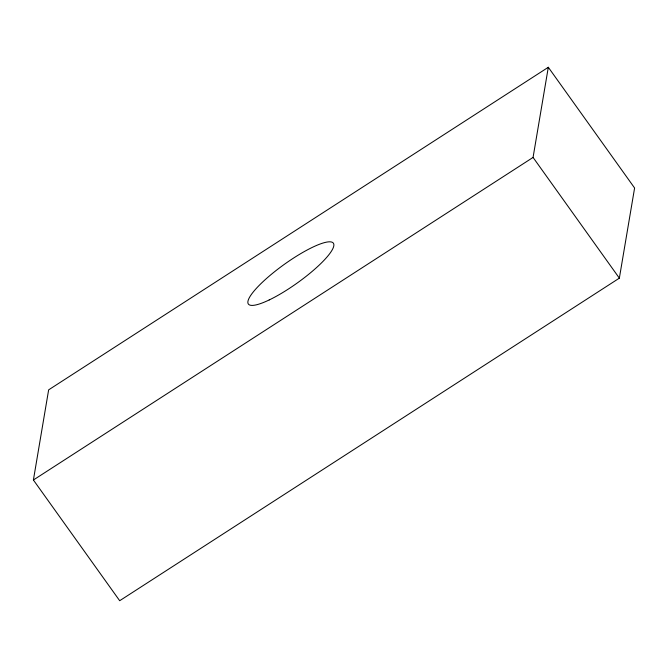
<?xml version="1.0" encoding="UTF-8"?>
<svg xmlns="http://www.w3.org/2000/svg" width="668" height="668" viewBox="0 0 668 668"><rect width="100%" height="100%" fill="white"/><g stroke="black" fill="none" stroke-linecap="round" stroke-linejoin="round"><path stroke-width="1" d="M33.4 480L48.647 389.853L548.311 67.284L634.6 188L619.353 278.147L119.689 600.716L33.4 480L533.064 157.423L548.311 67.284M533.064 157.423L619.353 278.147M269.221 299.94A52.254 11.339 -35.6 0 0 333.875 245.072A52.254 11.339 -35.6 0 0 269.471 275.909A52.254 11.339 -35.6 0 0 269.221 299.94"/></g></svg>
